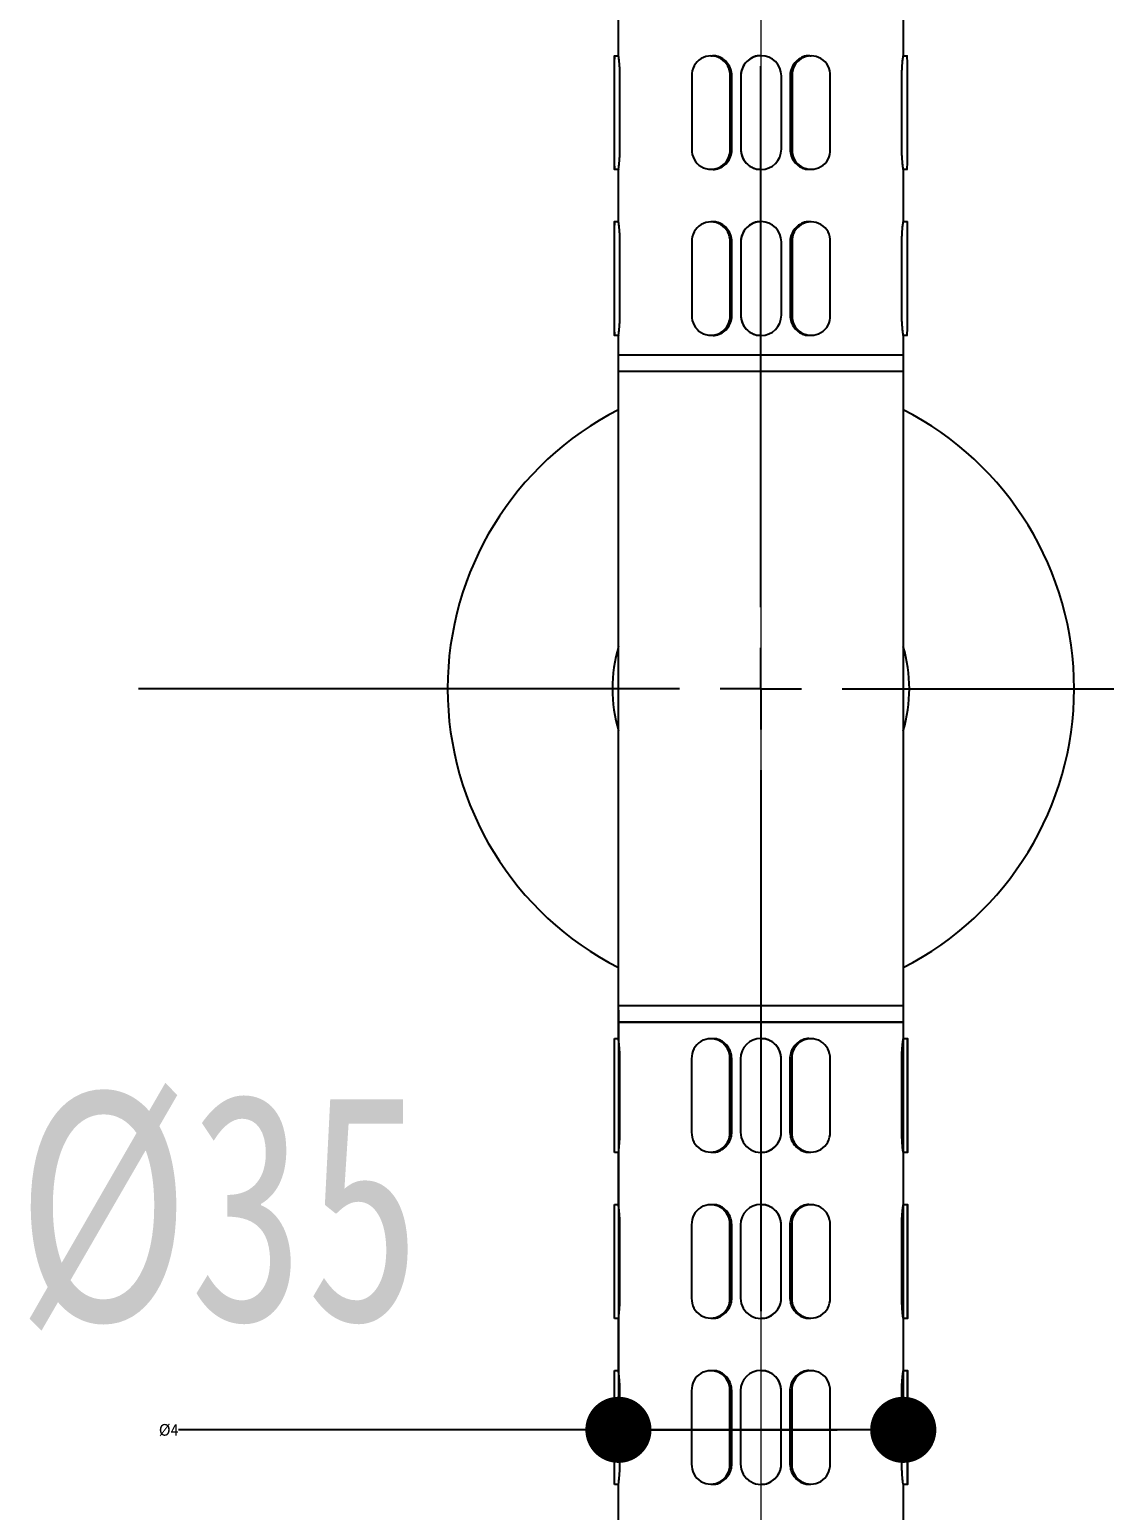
# Model space of a CAD drawing. Extents: x 0 to 951, y -2 to 427.
# Drawn here: x 174.19 to 190.7, y 125.36 to 148.11 of the extents above; entities that cross this region are included whole.
import ezdxf

# ---------------------------------------------------------------- set-up
doc = ezdxf.new("R2010")
doc.units = 0
doc.header["$LTSCALE"] = 23.1
doc.header["$MEASUREMENT"] = 0
doc.linetypes.add('CENTERX2', pattern=[20.32, 12.7, -2.54, 2.54, -2.54])
doc.layers.get('0').update_dxf_attribs({"linetype": 'CONTINUOUS'})
doc.layers.get('Defpoints').update_dxf_attribs({"linetype": 'CONTINUOUS'})
doc.layers.add('10', color=7, linetype='CONTINUOUS')
doc.layers.add('中心线层', color=1, linetype='CENTERX2', lineweight=25)
doc.styles.add('SLDTEXTSTYLE0', font='hyswlongfangsong.ttf')
doc.dimstyles.new('SLDDIMSTYLE0', dxfattribs={"dimtxt": 3.5, "dimasz": 4.08, "dimexe": 0, "dimexo": 0.0625, "dimgap": 0.875, "dimtad": 2, "dimdec": 0, "dimlfac": 5, "dimrnd": 1e-09, "dimzin": 12, "dimdsep": 46, "dimtxsty": 'SLDTEXTSTYLE0', "dimsah": 1, "dimcen": 0.09, "dimadec": 0, "dimazin": 3, "dimtfac": 1, "dimtdec": 0, "dimtofl": 0, "dimtmove": 0, "dimatfit": 3, "dimfxl": 1, "dimfrac": 2, "dimtolj": 1, "dimtzin": 12, "dimarcsym": 0})
doc.dimstyles.new('SLDDIMSTYLE2', dxfattribs={"dimtxt": 0.18, "dimasz": 1.016, "dimexe": 0, "dimexo": 0.0625, "dimgap": 0, "dimtad": 0, "dimtih": 1, "dimtoh": 1, "dimdec": 0, "dimrnd": 1e-09, "dimzin": 0, "dimdsep": 46, "dimtxsty": 'Standard', "dimblk1": 'DOT', "dimblk2": 'DOT', "dimsah": 1, "dimcen": 0.09, "dimadec": 0, "dimazin": 0, "dimtfac": 1.016, "dimtdec": 0, "dimtofl": 0, "dimtmove": 0, "dimatfit": 3, "dimldrblk": 'DOT', "dimfxl": 1, "dimfrac": 2, "dimtolj": 1, "dimtzin": 0, "dimarcsym": 0})

# ---------------------------------------------------------------- blocks, each defined once
blk = doc.blocks.new('*D38')
at = {"layer": '10', "color": 0, "lineweight": -2}
for p, q in [((183.3, 226.61), (204.004, 226.61)), ((204.004, 117.19), (204.004, 222.53)), ((182.537, 113.11), (204.004, 113.11))]:
    blk.add_line(p, q, dxfattribs=at)
at = {"layer": '10', "color": 0}
for points in [[(204.684, 222.53), (203.324, 222.53), (204.004, 226.61)], [(203.324, 117.19), (204.684, 117.19), (204.004, 113.11)]]:
    blk.add_solid(points, dxfattribs=at)
at = {"layer": 'Defpoints', "color": 0}
for p in [(183.237, 226.61), (204.004, 226.61), (182.475, 113.11)]:
    blk.add_point(p, dxfattribs=at)
at = {"layer": '10', "color": 0, "insert": (204.879, 168.486), "char_height": 3.5, "attachment_point": 2, "rotation": 90, "style": 'SLDTEXTSTYLE0'}
blk.add_mtext('\\A1;900', dxfattribs=at)
blk = doc.blocks.new('*D40')
at = {"layer": '10', "color": 0, "lineweight": -2}
for p, q in [((190.612, 137.985), (197.966, 137.985)), ((197.966, 117.19), (197.966, 133.905)), ((182.537, 113.11), (197.966, 113.11))]:
    blk.add_line(p, q, dxfattribs=at)
at = {"layer": '10', "color": 0}
for points in [[(198.646, 133.905), (197.286, 133.905), (197.966, 137.985)], [(197.286, 117.19), (198.646, 117.19), (197.966, 113.11)]]:
    blk.add_solid(points, dxfattribs=at)
at = {"layer": 'Defpoints', "color": 0}
for p in [(190.55, 137.985), (197.966, 137.985), (182.475, 113.11)]:
    blk.add_point(p, dxfattribs=at)
at = {"layer": '10', "color": 0, "insert": (198.841, 126.598), "char_height": 3.5, "attachment_point": 2, "rotation": 90, "style": 'SLDTEXTSTYLE0'}
blk.add_mtext('\\A1;200', dxfattribs=at)
blk = doc.blocks.new('_DOT')
at = {"color": 0, "linetype": 'ByBlock', "lineweight": -2}
blk.add_line((-0.5, 0), (-1, 0), dxfattribs=at)
at = {"color": 0, "linetype": 'ByBlock', "const_width": 0.5}
blk.add_lwpolyline([(-0.25, 0, 1), (0.25, 0, 1)], format="xyb", close=True, dxfattribs=at)
blk = doc.blocks.new('*D41')
at = {"layer": '10', "color": 0, "lineweight": -2}
for p, q in [((183.237, 133.048), (183.237, 126.598)), ((187.612, 133.048), (187.612, 126.598)), ((187.612, 126.598), (176.479, 126.598)), ((186.596, 126.598), (184.253, 126.598)), ((184.253, 126.598), (186.596, 126.598))]:
    blk.add_line(p, q, dxfattribs=at)
at = {"layer": 'Defpoints', "color": 0}
for p in [(183.237, 133.11), (187.612, 133.11), (183.237, 126.598)]:
    blk.add_point(p, dxfattribs=at)
at = {"layer": '10', "color": 0, "lineweight": -2, "xscale": 1.016, "yscale": 1.016, "zscale": 1.016, "rotation": 180}
blk.add_blockref('_DOT', (183.237, 126.598), dxfattribs=at)
at = {"layer": '10', "color": 0, "lineweight": -2, "xscale": 1.016, "yscale": 1.016, "zscale": 1.016}
blk.add_blockref('_DOT', (187.612, 126.598), dxfattribs=at)
at = {"layer": '10', "color": 0, "insert": (176.329, 126.688), "char_height": 0.18, "attachment_point": 2}
blk.add_mtext('\\A1;%%c4', dxfattribs=at)
blk = doc.blocks.new('SW_CENTERMARKSYMBOL_0')
at = {"layer": '中心线层', "color": 0}
for p, q in [((0, 1.25), (0, 9.5625)), ((0, 0), (0, 0.625)), ((-1.25, 0), (-9.5625, 0)), ((0, 0), (-0.625, 0)), ((0, 0), (0, -0.625)), ((0, 0), (0.625, 0)), ((1.25, 0), (9.5625, 0)), ((0, -1.25), (0, -9.5625))]:
    blk.add_line(p, q, dxfattribs=at)

msp = doc.modelspace()

# ---------------------------------------------------------------- linework, layer by layer
at = {"color": 7, "linetype": 'Continuous', "lineweight": 25}
for p, q in [((183.237, 147.707), (183.237, 148.515)), ((187.612, 148.514), (187.612, 147.706)), ((183.175, 147.71), (183.238, 147.71)), ((184.658, 147.71), (184.68, 147.71)), ((185.428, 147.71), (185.428, 147.71)), ((186.176, 147.71), (186.197, 147.71)), ((187.612, 147.71), (187.675, 147.71)), ((183.174, 147.398), (183.174, 146.273)), ((183.175, 146.273), (183.175, 147.398)), ((183.26, 146.273), (183.26, 147.398)), ((184.364, 147.398), (184.364, 146.273)), ((184.952, 146.273), (184.952, 147.398)), ((184.981, 146.273), (184.981, 147.398)), ((185.115, 147.398), (185.115, 146.273)), ((185.116, 147.398), (185.116, 146.273)), ((185.741, 146.273), (185.741, 147.398)), ((185.875, 147.398), (185.875, 146.273)), ((185.904, 147.398), (185.904, 146.273)), ((186.491, 146.273), (186.491, 147.398)), ((187.59, 146.273), (187.59, 147.398)), ((187.675, 146.273), (187.675, 147.398)), ((183.238, 145.96), (183.175, 145.96)), ((183.237, 145.157), (183.237, 145.965)), ((184.68, 145.96), (184.658, 145.96)), ((185.428, 145.96), (185.428, 145.96)), ((186.197, 145.96), (186.176, 145.96)), ((187.612, 145.964), (187.612, 145.156)), ((187.675, 145.96), (187.612, 145.96)), ((183.175, 145.16), (183.238, 145.16)), ((184.658, 145.16), (184.68, 145.16)), ((185.428, 145.16), (185.428, 145.16)), ((186.176, 145.16), (186.197, 145.16)), ((187.612, 145.16), (187.675, 145.16)), ((183.174, 144.848), (183.174, 143.723)), ((183.175, 143.723), (183.175, 144.848)), ((183.26, 143.723), (183.26, 144.848)), ((184.364, 144.848), (184.364, 143.723)), ((184.952, 143.723), (184.952, 144.848)), ((184.981, 143.723), (184.981, 144.848)), ((185.115, 144.848), (185.115, 143.723)), ((185.116, 144.848), (185.116, 143.723)), ((185.741, 143.723), (185.741, 144.848)), ((185.875, 144.848), (185.875, 143.723)), ((185.904, 144.848), (185.904, 143.723)), ((186.491, 143.723), (186.491, 144.848)), ((187.59, 143.723), (187.59, 144.848)), ((187.675, 143.723), (187.675, 144.848)), ((183.238, 143.41), (183.175, 143.41)), ((183.237, 143.11), (183.237, 143.415)), ((184.68, 143.41), (184.658, 143.41)), ((185.428, 143.41), (185.428, 143.41)), ((186.197, 143.41), (186.176, 143.41)), ((187.612, 143.414), (187.612, 143.11)), ((187.675, 143.41), (187.612, 143.41)), ((183.237, 142.86), (183.237, 143.11)), ((187.612, 143.11), (183.237, 143.11)), ((187.612, 143.11), (183.237, 143.11)), ((187.612, 143.11), (187.612, 142.86)), ((183.237, 137.985), (183.237, 142.86)), ((187.612, 142.86), (183.237, 142.86)), ((187.612, 142.86), (187.612, 137.985)), ((183.237, 133.11), (183.237, 137.985)), ((187.612, 137.985), (187.612, 133.11)), ((183.237, 132.86), (183.237, 133.11)), ((187.612, 133.11), (183.237, 133.11)), ((187.612, 133.11), (187.612, 132.86)), ((183.237, 132.607), (183.237, 132.86)), ((183.237, 132.86), (187.612, 132.86)), ((187.612, 132.86), (183.237, 132.86)), ((187.612, 132.86), (187.612, 132.607)), ((183.175, 132.61), (183.238, 132.61)), ((184.655, 132.61), (184.677, 132.61)), ((185.425, 132.61), (185.425, 132.61)), ((186.173, 132.61), (186.194, 132.61)), ((187.612, 132.61), (187.675, 132.61)), ((183.175, 131.173), (183.175, 132.298)), ((183.26, 131.173), (183.26, 132.298)), ((184.361, 132.298), (184.361, 131.173)), ((184.949, 131.173), (184.949, 132.298)), ((184.978, 131.173), (184.978, 132.298)), ((185.112, 132.298), (185.112, 131.173)), ((185.737, 131.173), (185.737, 132.298)), ((185.737, 131.173), (185.737, 132.298)), ((185.871, 132.298), (185.871, 131.173)), ((185.901, 132.298), (185.901, 131.173)), ((186.488, 131.173), (186.488, 132.298)), ((187.59, 131.173), (187.59, 132.298)), ((187.675, 131.173), (187.675, 132.298)), ((187.675, 132.298), (187.675, 131.173)), ((183.238, 130.86), (183.175, 130.86)), ((183.237, 130.057), (183.237, 130.864)), ((184.677, 130.86), (184.655, 130.86)), ((185.425, 130.86), (185.425, 130.86)), ((186.194, 130.86), (186.173, 130.86)), ((187.612, 130.864), (187.612, 130.057)), ((187.675, 130.86), (187.612, 130.86)), ((183.175, 130.06), (183.238, 130.06)), ((184.655, 130.06), (184.677, 130.06)), ((185.425, 130.06), (185.425, 130.06)), ((186.173, 130.06), (186.194, 130.06)), ((187.612, 130.06), (187.675, 130.06)), ((183.175, 128.623), (183.175, 129.748)), ((183.26, 128.623), (183.26, 129.748)), ((184.361, 129.748), (184.361, 128.623)), ((184.949, 128.623), (184.949, 129.748)), ((184.978, 128.623), (184.978, 129.748)), ((185.112, 129.748), (185.112, 128.623)), ((185.737, 128.623), (185.737, 129.748)), ((185.737, 128.623), (185.737, 129.748)), ((185.871, 129.748), (185.871, 128.623)), ((185.901, 129.748), (185.901, 128.623)), ((186.488, 128.623), (186.488, 129.748)), ((187.59, 128.623), (187.59, 129.748)), ((187.675, 128.623), (187.675, 129.748)), ((187.675, 129.748), (187.675, 128.623)), ((183.238, 128.31), (183.175, 128.31)), ((183.237, 127.507), (183.237, 128.314)), ((184.677, 128.31), (184.655, 128.31)), ((185.425, 128.31), (185.425, 128.31)), ((186.194, 128.31), (186.173, 128.31)), ((187.612, 128.314), (187.612, 127.507)), ((187.675, 128.31), (187.612, 128.31)), ((183.175, 127.51), (183.238, 127.51)), ((184.655, 127.51), (184.677, 127.51)), ((185.425, 127.51), (185.425, 127.51)), ((186.173, 127.51), (186.194, 127.51)), ((187.612, 127.51), (187.675, 127.51)), ((183.175, 126.073), (183.175, 127.198)), ((183.26, 126.073), (183.26, 127.198)), ((184.361, 127.198), (184.361, 126.073)), ((184.949, 126.073), (184.949, 127.198)), ((184.978, 126.073), (184.978, 127.198)), ((185.112, 127.198), (185.112, 126.073)), ((185.737, 126.073), (185.737, 127.198)), ((185.737, 126.073), (185.737, 127.198)), ((185.871, 127.198), (185.871, 126.073)), ((185.901, 127.198), (185.901, 126.073)), ((186.488, 126.073), (186.488, 127.198)), ((187.59, 126.073), (187.59, 127.198)), ((187.675, 126.073), (187.675, 127.198)), ((187.675, 127.198), (187.675, 126.073)), ((183.238, 125.76), (183.175, 125.76)), ((183.237, 124.957), (183.237, 125.764)), ((184.677, 125.76), (184.655, 125.76)), ((185.425, 125.76), (185.425, 125.76)), ((186.194, 125.76), (186.173, 125.76)), ((187.612, 125.764), (187.612, 124.957)), ((187.675, 125.76), (187.612, 125.76))]:
    msp.add_line(p, q, dxfattribs=at)
at = {"color": 7, "linetype": 'Continuous', "lineweight": 25, "flags": 128}
for points in [[(183.175, 147.398), (183.175, 147.518), (183.175, 147.619), (183.175, 147.687), (183.175, 147.71), (183.175, 147.687), (183.174, 147.619), (183.174, 147.518), (183.174, 147.398)], [(183.174, 146.273), (183.174, 146.153), (183.174, 146.052), (183.175, 145.984), (183.175, 145.96), (183.175, 145.984), (183.175, 146.052), (183.175, 146.153), (183.175, 146.273)], [(183.175, 144.848), (183.175, 144.968), (183.175, 145.069), (183.175, 145.137), (183.175, 145.16), (183.175, 145.137), (183.174, 145.069), (183.174, 144.968), (183.174, 144.848)], [(183.174, 143.723), (183.174, 143.603), (183.174, 143.502), (183.175, 143.434), (183.175, 143.41), (183.175, 143.434), (183.175, 143.502), (183.175, 143.603), (183.175, 143.723)], [(183.175, 132.298), (183.175, 132.418), (183.175, 132.519), (183.175, 132.587), (183.175, 132.61)], [(187.675, 132.298), (187.675, 132.418), (187.675, 132.519), (187.675, 132.587), (187.675, 132.61), (187.675, 132.587), (187.675, 132.519), (187.675, 132.418), (187.675, 132.298)], [(183.175, 130.86), (183.175, 130.884), (183.175, 130.952), (183.175, 131.053), (183.175, 131.173)], [(187.675, 131.173), (187.675, 131.053), (187.675, 130.952), (187.675, 130.884), (187.675, 130.86), (187.675, 130.884), (187.675, 130.952), (187.675, 131.053), (187.675, 131.173)], [(183.175, 129.748), (183.175, 129.868), (183.175, 129.969), (183.175, 130.037), (183.175, 130.06)], [(187.675, 129.748), (187.675, 129.868), (187.675, 129.969), (187.675, 130.037), (187.675, 130.06), (187.675, 130.037), (187.675, 129.969), (187.675, 129.868), (187.675, 129.748)], [(183.175, 128.31), (183.175, 128.334), (183.175, 128.402), (183.175, 128.503), (183.175, 128.623)], [(187.675, 128.623), (187.675, 128.503), (187.675, 128.402), (187.675, 128.334), (187.675, 128.31), (187.675, 128.334), (187.675, 128.402), (187.675, 128.503), (187.675, 128.623)], [(183.175, 127.198), (183.175, 127.318), (183.175, 127.419), (183.175, 127.487), (183.175, 127.51)], [(187.675, 127.198), (187.675, 127.318), (187.675, 127.419), (187.675, 127.487), (187.675, 127.51), (187.675, 127.487), (187.675, 127.419), (187.675, 127.318), (187.675, 127.198)], [(183.175, 125.76), (183.175, 125.784), (183.175, 125.852), (183.175, 125.953), (183.175, 126.073)], [(187.675, 126.073), (187.675, 125.953), (187.675, 125.852), (187.675, 125.784), (187.675, 125.76), (187.675, 125.784), (187.675, 125.852), (187.675, 125.953), (187.675, 126.073)]]:
    msp.add_lwpolyline(points, dxfattribs=at)
at = {"color": 7, "linetype": 'Continuous', "lineweight": 25}
for centre, radius, start, end in [((184.658, 147.413), 0.294, 357.1567, 182.8433), ((185.428, 147.398), 0.312, 0.0002, 179.9998), ((186.197, 147.413), 0.294, 357.1087, 182.8913), ((133.086, 147.476), 54.589, 359.9181, 0.2461), ((184.658, 146.258), 0.294, 177.1564, 2.8436), ((185.428, 146.273), 0.312, 180, 0), ((186.197, 146.258), 0.294, 177.1085, 2.8915), ((133.087, 146.195), 54.588, 359.7539, 0.0819), ((184.658, 144.863), 0.294, 357.1564, 182.8436), ((185.428, 144.848), 0.312, 360, 180), ((186.197, 144.863), 0.294, 357.1085, 182.8915), ((133.087, 144.926), 54.589, 359.9181, 0.2461), ((184.658, 143.708), 0.294, 177.1564, 2.8436), ((185.428, 143.723), 0.312, 180, 0), ((186.197, 143.708), 0.294, 177.1085, 2.8915), ((133.087, 143.645), 54.588, 359.7539, 0.0819), ((185.425, 137.985), 4.812, 117.0357, 242.9643), ((185.425, 137.985), 4.812, 297.0357, 62.9643), ((185.425, 137.985), 2.281, 163.517, 196.483), ((185.425, 137.985), 2.281, 343.517, 16.483), ((184.655, 132.313), 0.294, 357.1314, 182.8686), ((185.425, 132.298), 0.313, 0.0323, 179.9677), ((186.194, 132.313), 0.294, 357.1338, 182.8662), ((184.655, 131.158), 0.294, 177.1312, 2.8688), ((185.425, 131.173), 0.313, 179.9677, 0.0323), ((186.194, 131.158), 0.294, 177.1336, 2.8664), ((184.655, 129.763), 0.294, 357.1312, 182.8688), ((185.425, 129.748), 0.313, 0.0323, 179.9677), ((186.194, 129.763), 0.294, 357.1336, 182.8664), ((184.655, 128.608), 0.294, 177.1314, 2.8686), ((185.425, 128.623), 0.313, 179.9677, 0.0323), ((186.194, 128.608), 0.294, 177.1338, 2.8662), ((184.655, 127.213), 0.294, 357.1312, 182.8688), ((185.425, 127.198), 0.313, 0.0323, 179.9677), ((186.194, 127.213), 0.294, 357.1336, 182.8664), ((184.655, 126.058), 0.294, 177.1312, 2.8688), ((185.425, 126.073), 0.313, 179.9677, 0.0323), ((186.194, 126.058), 0.294, 177.1336, 2.8664)]:
    msp.add_arc(centre, radius, start, end, dxfattribs=at)
for points, knots in [([(183.26, 147.398), (183.26, 147.433), (183.259, 147.503), (183.251, 147.596), (183.244, 147.666), (183.238, 147.707), (183.238, 147.707), (183.238, 147.707)], [0, 0, 0, 0, 0.211982, 0.423916, 0.63721, 0.851418, 1, 1, 1, 1]), ([(184.981, 147.398), (184.978, 147.433), (184.971, 147.503), (184.918, 147.596), (184.842, 147.666), (184.757, 147.707), (184.702, 147.707), (184.68, 147.707)], [0, 0, 0, 0, 0.213247, 0.426444, 0.64101, 0.856495, 1, 1, 1, 1]), ([(185.428, 147.707), (185.416, 147.708), (185.37, 147.712), (185.291, 147.684), (185.204, 147.625), (185.142, 147.537), (185.117, 147.457), (185.116, 147.41), (185.115, 147.398)], [0, 0, 0, 0, 0.070496, 0.282951, 0.496155, 0.711255, 0.926479, 1, 1, 1, 1]), ([(186.175, 147.707), (186.165, 147.708), (186.122, 147.712), (186.046, 147.684), (185.962, 147.625), (185.901, 147.537), (185.877, 147.457), (185.875, 147.41), (185.875, 147.398)], [0, 0, 0, 0, 0.070496, 0.282951, 0.496156, 0.711255, 0.926479, 1, 1, 1, 1]), ([(187.59, 147.398), (187.591, 147.433), (187.592, 147.503), (187.599, 147.596), (187.606, 147.666), (187.612, 147.706), (187.612, 147.706), (187.612, 147.706)], [0, 0, 0, 0, 0.214719, 0.429389, 0.645437, 0.86241, 1, 1, 1, 1]), ([(183.238, 145.965), (183.238, 145.963), (183.237, 145.959), (183.241, 145.987), (183.249, 146.046), (183.256, 146.133), (183.26, 146.214), (183.26, 146.261), (183.26, 146.273)], [0, 0, 0, 0, 0.076828, 0.287833, 0.499585, 0.713222, 0.926976, 1, 1, 1, 1]), ([(184.68, 145.964), (184.691, 145.963), (184.734, 145.959), (184.81, 145.987), (184.894, 146.046), (184.955, 146.133), (184.979, 146.214), (184.981, 146.261), (184.981, 146.273)], [0, 0, 0, 0, 0.070496, 0.282949, 0.496153, 0.711255, 0.926475, 1, 1, 1, 1]), ([(185.115, 146.273), (185.119, 146.238), (185.126, 146.168), (185.179, 146.075), (185.258, 146.005), (185.346, 145.964), (185.405, 145.964), (185.428, 145.964)], [0, 0, 0, 0, 0.21325, 0.426444, 0.641012, 0.856495, 1, 1, 1, 1]), ([(185.875, 146.273), (185.878, 146.238), (185.885, 146.168), (185.937, 146.075), (186.014, 146.005), (186.098, 145.964), (186.154, 145.964), (186.176, 145.964)], [0, 0, 0, 0, 0.21325, 0.426444, 0.641012, 0.856495, 1, 1, 1, 1]), ([(187.612, 145.964), (187.612, 145.963), (187.613, 145.959), (187.609, 145.987), (187.602, 146.046), (187.594, 146.133), (187.591, 146.214), (187.59, 146.261), (187.59, 146.273)], [0, 0, 0, 0, 0.06492, 0.278648, 0.493131, 0.709523, 0.926034, 1, 1, 1, 1]), ([(183.26, 144.848), (183.26, 144.883), (183.259, 144.953), (183.251, 145.046), (183.244, 145.116), (183.238, 145.157), (183.238, 145.157), (183.238, 145.157)], [0, 0, 0, 0, 0.211982, 0.423916, 0.637212, 0.851418, 1, 1, 1, 1]), ([(184.981, 144.848), (184.978, 144.883), (184.971, 144.953), (184.918, 145.046), (184.842, 145.116), (184.757, 145.157), (184.702, 145.157), (184.68, 145.157)], [0, 0, 0, 0, 0.213246, 0.426444, 0.641012, 0.856496, 1, 1, 1, 1]), ([(185.428, 145.157), (185.416, 145.158), (185.37, 145.162), (185.291, 145.134), (185.204, 145.075), (185.142, 144.987), (185.117, 144.907), (185.116, 144.86), (185.115, 144.848)], [0, 0, 0, 0, 0.070496, 0.282949, 0.496156, 0.711255, 0.926475, 1, 1, 1, 1]), ([(186.175, 145.157), (186.165, 145.158), (186.122, 145.162), (186.046, 145.134), (185.962, 145.075), (185.901, 144.987), (185.877, 144.907), (185.875, 144.86), (185.875, 144.848)], [0, 0, 0, 0, 0.070496, 0.28295, 0.496156, 0.711255, 0.926475, 1, 1, 1, 1]), ([(187.59, 144.848), (187.591, 144.883), (187.592, 144.953), (187.599, 145.046), (187.606, 145.116), (187.612, 145.156), (187.612, 145.156), (187.612, 145.156)], [0, 0, 0, 0, 0.214719, 0.429389, 0.645439, 0.86241, 1, 1, 1, 1]), ([(183.238, 143.415), (183.238, 143.413), (183.237, 143.409), (183.241, 143.437), (183.249, 143.496), (183.256, 143.583), (183.26, 143.664), (183.26, 143.711), (183.26, 143.723)], [0, 0, 0, 0, 0.076828, 0.287833, 0.499585, 0.713222, 0.926976, 1, 1, 1, 1]), ([(184.68, 143.414), (184.691, 143.413), (184.734, 143.409), (184.81, 143.437), (184.894, 143.496), (184.955, 143.583), (184.979, 143.664), (184.981, 143.711), (184.981, 143.723)], [0, 0, 0, 0, 0.070496, 0.282949, 0.496153, 0.711255, 0.926475, 1, 1, 1, 1]), ([(185.115, 143.723), (185.119, 143.688), (185.126, 143.618), (185.179, 143.525), (185.258, 143.455), (185.346, 143.414), (185.405, 143.414), (185.428, 143.414)], [0, 0, 0, 0, 0.21325, 0.426444, 0.641012, 0.856495, 1, 1, 1, 1]), ([(185.875, 143.723), (185.878, 143.688), (185.885, 143.618), (185.937, 143.525), (186.014, 143.455), (186.098, 143.414), (186.154, 143.414), (186.176, 143.414)], [0, 0, 0, 0, 0.21325, 0.426444, 0.641012, 0.856495, 1, 1, 1, 1]), ([(187.612, 143.414), (187.612, 143.413), (187.613, 143.409), (187.609, 143.437), (187.602, 143.496), (187.594, 143.583), (187.591, 143.664), (187.59, 143.711), (187.59, 143.723)], [0, 0, 0, 0, 0.06492, 0.278648, 0.493131, 0.709523, 0.926034, 1, 1, 1, 1]), ([(183.26, 132.298), (183.259, 132.333), (183.258, 132.403), (183.251, 132.496), (183.243, 132.566), (183.238, 132.607), (183.238, 132.607), (183.238, 132.607)], [0, 0, 0, 0, 0.213411, 0.42677, 0.641501, 0.857149, 1, 1, 1, 1]), ([(184.978, 132.298), (184.974, 132.333), (184.968, 132.403), (184.915, 132.496), (184.839, 132.566), (184.754, 132.607), (184.699, 132.607), (184.676, 132.607)], [0, 0, 0, 0, 0.213248, 0.426444, 0.641011, 0.856495, 1, 1, 1, 1]), ([(185.737, 132.298), (185.734, 132.333), (185.727, 132.403), (185.674, 132.496), (185.595, 132.566), (185.507, 132.607), (185.448, 132.607), (185.424, 132.607)], [0, 0, 0, 0, 0.213248, 0.426444, 0.641011, 0.856495, 1, 1, 1, 1]), ([(186.172, 132.607), (186.162, 132.608), (186.119, 132.612), (186.043, 132.584), (185.958, 132.525), (185.898, 132.437), (185.874, 132.357), (185.872, 132.31), (185.871, 132.298)], [0, 0, 0, 0, 0.070496, 0.28295, 0.496154, 0.711255, 0.926477, 1, 1, 1, 1]), ([(187.59, 132.298), (187.59, 132.333), (187.591, 132.403), (187.598, 132.496), (187.606, 132.566), (187.612, 132.607), (187.612, 132.607), (187.612, 132.607)], [0, 0, 0, 0, 0.213276, 0.4265, 0.641096, 0.856608, 1, 1, 1, 1]), ([(183.238, 130.864), (183.238, 130.863), (183.237, 130.859), (183.241, 130.887), (183.248, 130.946), (183.256, 131.033), (183.259, 131.114), (183.26, 131.161), (183.26, 131.173)], [0, 0, 0, 0, 0.070619, 0.283044, 0.496221, 0.711293, 0.926485, 1, 1, 1, 1]), ([(184.677, 130.864), (184.688, 130.863), (184.731, 130.859), (184.807, 130.887), (184.891, 130.946), (184.952, 131.033), (184.976, 131.114), (184.977, 131.161), (184.978, 131.173)], [0, 0, 0, 0, 0.070497, 0.28295, 0.496155, 0.711255, 0.926475, 1, 1, 1, 1]), ([(185.425, 130.864), (185.436, 130.863), (185.482, 130.859), (185.562, 130.887), (185.649, 130.946), (185.711, 131.033), (185.735, 131.114), (185.737, 131.161), (185.737, 131.173)], [0, 0, 0, 0, 0.070496, 0.282949, 0.496155, 0.711255, 0.926475, 1, 1, 1, 1]), ([(185.871, 131.173), (185.875, 131.138), (185.882, 131.068), (185.934, 130.975), (186.011, 130.905), (186.095, 130.864), (186.151, 130.864), (186.173, 130.864)], [0, 0, 0, 0, 0.213248, 0.426444, 0.641012, 0.856495, 1, 1, 1, 1]), ([(187.612, 130.864), (187.612, 130.863), (187.612, 130.859), (187.608, 130.887), (187.601, 130.946), (187.594, 131.033), (187.59, 131.114), (187.59, 131.161), (187.59, 131.173)], [0, 0, 0, 0, 0.071205, 0.283496, 0.496539, 0.711475, 0.926531, 1, 1, 1, 1]), ([(183.26, 129.748), (183.259, 129.783), (183.258, 129.853), (183.251, 129.946), (183.243, 130.016), (183.238, 130.057), (183.238, 130.057), (183.238, 130.057)], [0, 0, 0, 0, 0.213411, 0.42677, 0.641502, 0.857149, 1, 1, 1, 1]), ([(184.978, 129.748), (184.974, 129.783), (184.968, 129.853), (184.915, 129.946), (184.839, 130.016), (184.754, 130.057), (184.699, 130.057), (184.676, 130.057)], [0, 0, 0, 0, 0.213248, 0.426444, 0.641012, 0.856495, 1, 1, 1, 1]), ([(185.737, 129.748), (185.734, 129.783), (185.727, 129.853), (185.674, 129.946), (185.595, 130.016), (185.507, 130.057), (185.448, 130.057), (185.424, 130.057)], [0, 0, 0, 0, 0.213248, 0.426444, 0.641012, 0.856495, 1, 1, 1, 1]), ([(186.172, 130.057), (186.162, 130.058), (186.119, 130.062), (186.043, 130.034), (185.958, 129.975), (185.898, 129.887), (185.874, 129.807), (185.872, 129.76), (185.871, 129.748)], [0, 0, 0, 0, 0.070496, 0.28295, 0.496154, 0.711255, 0.926477, 1, 1, 1, 1]), ([(187.59, 129.748), (187.59, 129.783), (187.591, 129.853), (187.598, 129.946), (187.606, 130.016), (187.612, 130.057), (187.612, 130.057), (187.612, 130.057)], [0, 0, 0, 0, 0.213276, 0.4265, 0.641097, 0.856608, 1, 1, 1, 1]), ([(183.238, 128.314), (183.238, 128.313), (183.237, 128.309), (183.241, 128.337), (183.248, 128.396), (183.256, 128.483), (183.259, 128.564), (183.26, 128.611), (183.26, 128.623)], [0, 0, 0, 0, 0.070619, 0.283045, 0.496221, 0.711293, 0.926487, 1, 1, 1, 1]), ([(184.677, 128.314), (184.688, 128.313), (184.731, 128.309), (184.807, 128.337), (184.891, 128.396), (184.952, 128.483), (184.976, 128.564), (184.977, 128.611), (184.978, 128.623)], [0, 0, 0, 0, 0.070497, 0.28295, 0.496155, 0.711255, 0.926477, 1, 1, 1, 1]), ([(185.425, 128.314), (185.436, 128.313), (185.482, 128.309), (185.562, 128.337), (185.649, 128.396), (185.711, 128.483), (185.735, 128.564), (185.737, 128.611), (185.737, 128.623)], [0, 0, 0, 0, 0.070496, 0.28295, 0.496154, 0.711255, 0.926477, 1, 1, 1, 1]), ([(185.871, 128.623), (185.875, 128.588), (185.882, 128.518), (185.934, 128.425), (186.011, 128.355), (186.095, 128.314), (186.151, 128.314), (186.173, 128.314)], [0, 0, 0, 0, 0.213248, 0.426444, 0.641011, 0.856495, 1, 1, 1, 1]), ([(187.612, 128.314), (187.612, 128.313), (187.612, 128.309), (187.608, 128.337), (187.601, 128.396), (187.594, 128.483), (187.59, 128.564), (187.59, 128.611), (187.59, 128.623)], [0, 0, 0, 0, 0.071205, 0.283497, 0.496539, 0.711475, 0.926533, 1, 1, 1, 1]), ([(183.26, 127.198), (183.259, 127.233), (183.258, 127.303), (183.251, 127.396), (183.243, 127.466), (183.238, 127.507), (183.238, 127.507), (183.238, 127.507)], [0, 0, 0, 0, 0.213413, 0.42677, 0.641502, 0.857149, 1, 1, 1, 1]), ([(184.978, 127.198), (184.974, 127.233), (184.968, 127.303), (184.915, 127.396), (184.839, 127.466), (184.754, 127.507), (184.699, 127.507), (184.676, 127.507)], [0, 0, 0, 0, 0.21325, 0.426444, 0.641012, 0.856495, 1, 1, 1, 1]), ([(185.737, 127.198), (185.734, 127.233), (185.727, 127.303), (185.674, 127.396), (185.595, 127.466), (185.507, 127.507), (185.448, 127.507), (185.424, 127.507)], [0, 0, 0, 0, 0.21325, 0.426444, 0.641012, 0.856495, 1, 1, 1, 1]), ([(186.172, 127.507), (186.162, 127.508), (186.119, 127.512), (186.043, 127.484), (185.958, 127.425), (185.898, 127.337), (185.874, 127.257), (185.872, 127.21), (185.871, 127.198)], [0, 0, 0, 0, 0.070496, 0.282949, 0.496153, 0.711254, 0.926475, 1, 1, 1, 1]), ([(187.59, 127.198), (187.59, 127.233), (187.591, 127.303), (187.598, 127.396), (187.606, 127.466), (187.612, 127.507), (187.612, 127.507), (187.612, 127.507)], [0, 0, 0, 0, 0.213278, 0.4265, 0.641097, 0.856608, 1, 1, 1, 1]), ([(183.238, 125.764), (183.238, 125.763), (183.237, 125.759), (183.241, 125.787), (183.248, 125.846), (183.256, 125.933), (183.259, 126.014), (183.26, 126.061), (183.26, 126.073)], [0, 0, 0, 0, 0.070619, 0.283044, 0.49622, 0.711292, 0.926485, 1, 1, 1, 1]), ([(184.677, 125.764), (184.688, 125.763), (184.731, 125.759), (184.807, 125.787), (184.891, 125.846), (184.952, 125.933), (184.976, 126.014), (184.977, 126.061), (184.978, 126.073)], [0, 0, 0, 0, 0.070497, 0.28295, 0.496154, 0.711254, 0.926475, 1, 1, 1, 1]), ([(185.425, 125.764), (185.436, 125.763), (185.482, 125.759), (185.562, 125.787), (185.649, 125.846), (185.711, 125.933), (185.735, 126.014), (185.737, 126.061), (185.737, 126.073)], [0, 0, 0, 0, 0.070496, 0.28295, 0.496154, 0.711253, 0.926475, 1, 1, 1, 1]), ([(185.871, 126.073), (185.875, 126.038), (185.882, 125.968), (185.934, 125.875), (186.011, 125.805), (186.095, 125.764), (186.151, 125.764), (186.173, 125.764)], [0, 0, 0, 0, 0.21325, 0.426444, 0.641012, 0.856495, 1, 1, 1, 1]), ([(187.612, 125.764), (187.612, 125.763), (187.612, 125.759), (187.608, 125.787), (187.601, 125.846), (187.594, 125.933), (187.59, 126.014), (187.59, 126.061), (187.59, 126.073)], [0, 0, 0, 0, 0.071205, 0.283496, 0.496538, 0.711474, 0.926531, 1, 1, 1, 1])]:
    msp.add_open_spline(points, degree=3, knots=knots, dxfattribs=at)
at = {"layer": '10', "linetype": 'CENTERX2', "lineweight": 18}
msp.add_line((185.425, 206.923), (185.425, 116.063), dxfattribs=at)

# ---------------------------------------------------------------- block references
at = {"layer": '10', "xscale": -1}
msp.add_blockref('SW_CENTERMARKSYMBOL_0', (185.425, 137.985), dxfattribs=at)

# ---------------------------------------------------------------- texts
at = {"layer": '10', "insert": (177.103, 131.778), "char_height": 3.5, "attachment_point": 2, "style": 'SLDTEXTSTYLE0'}
msp.add_mtext('{%%c35}', dxfattribs=at)

# ---------------------------------------------------------------- dimensions: what is measured, and where the dimension line sits
at = {"layer": '10'}
for base, p1, p2, angle, text, dimstyle, picture, middle in [((204.004, 226.61), (182.475, 113.11), (183.237, 226.61), 90, '900', 'SLDDIMSTYLE0', '*D38', (204.004, 168.486)), ((197.966, 137.985), (182.475, 113.11), (190.55, 137.985), 90, '200', 'SLDDIMSTYLE0', '*D40', (197.966, 126.598)), ((183.237, 126.598), (187.612, 133.11), (183.237, 133.11), 180, '%%c<>', 'SLDDIMSTYLE2', '*D41', (176.329, 126.598))]:
    dim = msp.add_linear_dim(base=base, p1=p1, p2=p2, angle=angle, text=text, dimstyle=dimstyle, dxfattribs=at)
    dim.commit()
    dim.dimension.update_dxf_attribs({"geometry": picture, "text_midpoint": middle, "dimtype": 160})

doc.saveas('drawing.dxf')
